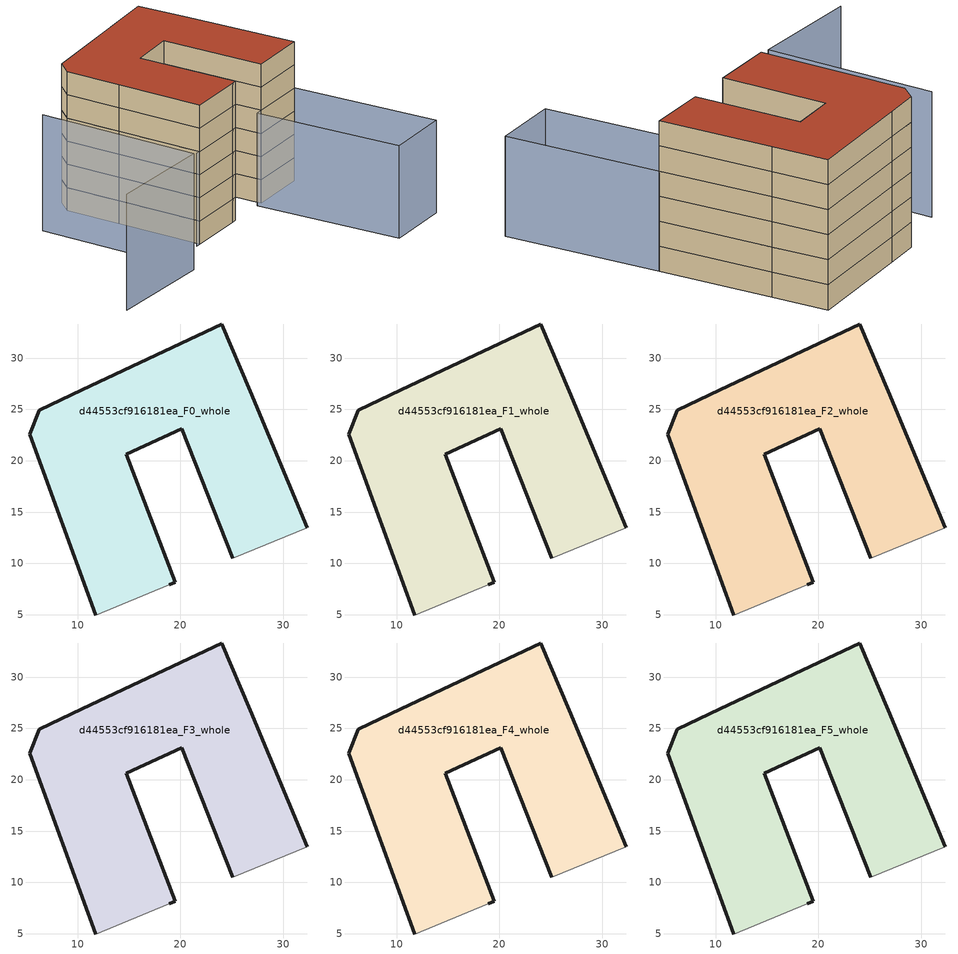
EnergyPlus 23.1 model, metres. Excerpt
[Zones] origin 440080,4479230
d44553cf916181ea_F0_whole
 floor ground (EU_floor_Construction): 24.05,33.33 26.79,26.77 32.34,13.48 25.09,10.49 20.14,23.11 14.74,20.61 19.5,8.19 18.92,7.92 11.75,4.97 7.81,15.78 5.33,22.59 6.23,24.92 10.42,26.9 z0
 wall outside (EU_wall_Construction): 32.34,13.48 26.79,26.77 24.05,33.33 10.42,26.9 6.23,24.92 5.33,22.59 7.81,15.78 11.75,4.97 / 18.92,7.92 19.5,8.19 14.74,20.61 20.14,23.11 25.09,10.49 z0:3
 wall adiabatic (EU_wall_Construction): 11.75,4.97 18.92,7.92 / 25.09,10.49 32.34,13.48 z0:3
d44553cf916181ea_F1_whole
 floor to d44553cf916181ea_F0_whole (EU_floor_Construction): 24.05,33.33 26.79,26.77 32.34,13.48 25.09,10.49 20.14,23.11 14.74,20.61 19.5,8.19 18.92,7.92 11.75,4.97 7.81,15.78 5.33,22.59 6.23,24.92 10.42,26.9 z3
 wall outside (EU_wall_Construction): 32.34,13.48 26.79,26.77 24.05,33.33 10.42,26.9 6.23,24.92 5.33,22.59 7.81,15.78 11.75,4.97 / 18.92,7.92 19.5,8.19 14.74,20.61 20.14,23.11 25.09,10.49 z3:6
 wall adiabatic (EU_wall_Construction): 11.75,4.97 18.92,7.92 / 25.09,10.49 32.34,13.48 z3:6
d44553cf916181ea_F2_whole
 floor to d44553cf916181ea_F1_whole (EU_floor_Construction): 24.05,33.33 26.79,26.77 32.34,13.48 25.09,10.49 20.14,23.11 14.74,20.61 19.5,8.19 18.92,7.92 11.75,4.97 7.81,15.78 5.33,22.59 6.23,24.92 10.42,26.9 z6
 wall outside (EU_wall_Construction): 32.34,13.48 26.79,26.77 24.05,33.33 10.42,26.9 6.23,24.92 5.33,22.59 7.81,15.78 11.75,4.97 / 18.92,7.92 19.5,8.19 14.74,20.61 20.14,23.11 25.09,10.49 z6:9
 wall adiabatic (EU_wall_Construction): 11.75,4.97 18.92,7.92 / 25.09,10.49 32.34,13.48 z6:9
d44553cf916181ea_F3_whole
 floor to d44553cf916181ea_F2_whole (EU_floor_Construction): 24.05,33.33 26.79,26.77 32.34,13.48 25.09,10.49 20.14,23.11 14.74,20.61 19.5,8.19 18.92,7.92 11.75,4.97 7.81,15.78 5.33,22.59 6.23,24.92 10.42,26.9 z9
 wall outside (EU_wall_Construction): 32.34,13.48 26.79,26.77 24.05,33.33 10.42,26.9 6.23,24.92 5.33,22.59 7.81,15.78 11.75,4.97 / 18.92,7.92 19.5,8.19 14.74,20.61 20.14,23.11 25.09,10.49 z9:12
 wall adiabatic (EU_wall_Construction): 11.75,4.97 18.92,7.92 / 25.09,10.49 32.34,13.48 z9:12
d44553cf916181ea_F4_whole
 floor to d44553cf916181ea_F3_whole (EU_floor_Construction): 24.05,33.33 26.79,26.77 32.34,13.48 25.09,10.49 20.14,23.11 14.74,20.61 19.5,8.19 18.92,7.92 11.75,4.97 7.81,15.78 5.33,22.59 6.23,24.92 10.42,26.9 z12
 wall outside (EU_wall_Construction): 32.34,13.48 26.79,26.77 24.05,33.33 10.42,26.9 6.23,24.92 5.33,22.59 7.81,15.78 11.75,4.97 / 18.92,7.92 19.5,8.19 14.74,20.61 20.14,23.11 25.09,10.49 z12:15
 wall adiabatic (EU_wall_Construction): 11.75,4.97 18.92,7.92 / 25.09,10.49 32.34,13.48 z12:15
d44553cf916181ea_F5_whole
 floor to d44553cf916181ea_F4_whole (EU_floor_Construction): 24.05,33.33 26.79,26.77 32.34,13.48 25.09,10.49 20.14,23.11 14.74,20.61 19.5,8.19 18.92,7.92 11.75,4.97 7.81,15.78 5.33,22.59 6.23,24.92 10.42,26.9 z15
 wall outside (EU_wall_Construction): 32.34,13.48 26.79,26.77 24.05,33.33 10.42,26.9 6.23,24.92 5.33,22.59 7.81,15.78 11.75,4.97 / 18.92,7.92 19.5,8.19 14.74,20.61 20.14,23.11 25.09,10.49 z15:18
 wall adiabatic (EU_wall_Construction): 11.75,4.97 18.92,7.92 / 25.09,10.49 32.34,13.48 z15:18
 roof outside (EU_roof_Construction): 32.34,13.48 26.79,26.77 24.05,33.33 10.42,26.9 6.23,24.92 5.33,22.59 7.81,15.78 11.75,4.97 18.92,7.92 19.5,8.19 14.74,20.61 20.14,23.11 25.09,10.49 z18
shading: -2.93,-4.02 6.69,-0.46 z0:6; -0.68,19.55 6.51,-0.7 / 6.51,-0.7 -7.19,-5.57 z0:15; 11.16,4.78 18.92,7.92 / 32.32,13.53 39.89,-4.51 / 39.89,-4.51 31.77,-7.92 / 31.77,-7.92 24.2,10.12 / 24.2,10.12 32.32,13.53 z0:12
[Building]
EU S2 Campaign: North Axis=0; Terrain=City; Solar Distribution=FullExterior
[Site:Location]
Madrid: Latitude=40.5; Longitude=-3.5; Time Zone=1; Elevation=609
[SizingPeriod:WeatherFileDays]
AnnualSizingPeriod: Begin Month=1; Begin Day of Month=1; End Month=12; End Day of Month=31; Day of Week for Start Day=Monday; Use Weather File Daylight Saving Period=No; Use Weather File Rain and Snow Indicators=No
[MATERIAL]
EU_InternalMass_Material: Roughness=MediumRough; Thickness=0.1; Conductivity=1; Density=1800; Specific Heat=900; Thermal Absorptance=0.9; Solar Absorptance=0.7; Visible Absorptance=0.7
[MATERIAL:NOMASS] Roughness=MediumRough; Thermal Absorptance=0.9; Solar Absorptance=0.7; Visible Absorptance=0.7
Name | Thermal Resistance
EU_wall_NoMass | 0.459673
EU_roof_NoMass | 0.495815
EU_floor_NoMass | 0.788942
[CONSTRUCTION]
EU_wall_Construction: EU_wall_NoMass
EU_roof_Construction: EU_roof_NoMass
EU_floor_Construction: EU_floor_NoMass
EU_InternalMass_Construction: EU_InternalMass_Material
[ZONE] Type=1; Multiplier=1; Ceiling Height=autocalculate; Volume=1125.99; Floor Area=autocalculate; Part of Total Floor Area=Yes
d44553cf916181ea_F0_whole; d44553cf916181ea_F1_whole; d44553cf916181ea_F2_whole; d44553cf916181ea_F3_whole; d44553cf916181ea_F4_whole; d44553cf916181ea_F5_whole
[INTERNALMASS] Construction=EU_InternalMass_Construction; Surface Area=375.331
Name | Zone or ZoneList
d44553cf916181ea_F0_whole_EU_InternalMass | d44553cf916181ea_F0_whole
d44553cf916181ea_F1_whole_EU_InternalMass | d44553cf916181ea_F1_whole
d44553cf916181ea_F2_whole_EU_InternalMass | d44553cf916181ea_F2_whole
d44553cf916181ea_F3_whole_EU_InternalMass | d44553cf916181ea_F3_whole
d44553cf916181ea_F4_whole_EU_InternalMass | d44553cf916181ea_F4_whole
d44553cf916181ea_F5_whole_EU_InternalMass | d44553cf916181ea_F5_whole
[OTHEREQUIPMENT] Fuel Type=Electricity; Design Level Calculation Method=Watts/Area; Power per Zone Floor Area=1; Fraction Latent=0; Fraction Radiant=0; Fraction Lost=0; Carbon Dioxide Generation Rate=0; EndUse Subcategory=EU_Step8_InternalGains
Name | Zone or ZoneList or Space or SpaceList | Schedule
EU_Step8_InternalGain_d44553cf916181ea_F0_whole_f000 | d44553cf916181ea_F0_whole | EU_Step8_GainSchedule_d44553cf916181ea_F0_whole_f000
EU_Step8_InternalGain_d44553cf916181ea_F1_whole_f000 | d44553cf916181ea_F1_whole | EU_Step8_GainSchedule_d44553cf916181ea_F1_whole_f000
EU_Step8_InternalGain_d44553cf916181ea_F2_whole_f000 | d44553cf916181ea_F2_whole | EU_Step8_GainSchedule_d44553cf916181ea_F2_whole_f000
EU_Step8_InternalGain_d44553cf916181ea_F3_whole_f000 | d44553cf916181ea_F3_whole | EU_Step8_GainSchedule_d44553cf916181ea_F3_whole_f000
EU_Step8_InternalGain_d44553cf916181ea_F4_whole_f000 | d44553cf916181ea_F4_whole | EU_Step8_GainSchedule_d44553cf916181ea_F4_whole_f000
EU_Step8_InternalGain_d44553cf916181ea_F5_whole_f000 | d44553cf916181ea_F5_whole | EU_Step8_GainSchedule_d44553cf916181ea_F5_whole_f000
[ZONEVENTILATION:DESIGNFLOWRATE] Schedule=EU_AlwaysOn; Design Flow Rate Calculation Method=AirChanges/Hour; Air Changes per Hour=0.719161; Ventilation Type=Natural; Fan Pressure Rise=0; Fan Total Efficiency=1; Constant Term Coefficient=1; Temperature Term Coefficient=0; Velocity Term Coefficient=0; Velocity Squared Term Coefficient=0; Minimum Indoor Temperature=-100; Maximum Indoor Temperature=100; Delta Temperature=-100; Minimum Outdoor Temperature=-100; Maximum Outdoor Temperature=100; Maximum Wind Speed=40
Name | Zone or ZoneList or Space or SpaceList
EU_ConstantAir_d44553cf916181ea_F0_whole | d44553cf916181ea_F0_whole
EU_ConstantAir_d44553cf916181ea_F1_whole | d44553cf916181ea_F1_whole
EU_ConstantAir_d44553cf916181ea_F2_whole | d44553cf916181ea_F2_whole
EU_ConstantAir_d44553cf916181ea_F3_whole | d44553cf916181ea_F3_whole
EU_ConstantAir_d44553cf916181ea_F4_whole | d44553cf916181ea_F4_whole
EU_ConstantAir_d44553cf916181ea_F5_whole | d44553cf916181ea_F5_whole
[HVACTEMPLATE:THERMOSTAT] Constant Heating Setpoint=20; Constant Cooling Setpoint=50
EU_HeatOnly_d44553cf916181ea_F0_whole; EU_HeatOnly_d44553cf916181ea_F1_whole; EU_HeatOnly_d44553cf916181ea_F2_whole; EU_HeatOnly_d44553cf916181ea_F3_whole; EU_HeatOnly_d44553cf916181ea_F4_whole; EU_HeatOnly_d44553cf916181ea_F5_whole
[HVACTEMPLATE:ZONE:IDEALLOADSAIRSYSTEM] System Availability Schedule=EU_AlwaysOn; Maximum Heating Supply Air Temperature=50; Minimum Cooling Supply Air Temperature=13; Maximum Heating Supply Air Humidity Ratio=0.0156; Minimum Cooling Supply Air Humidity Ratio=0.0077; Heating Limit=NoLimit; Cooling Limit=NoLimit; Heating Availability Schedule=EU_AlwaysOn; Cooling Availability Schedule=EU_CoolingOff; Dehumidification Control Type=ConstantSensibleHeatRatio; Cooling Sensible Heat Ratio=0.7; Dehumidification Setpoint=60; Humidification Control Type=None; Humidification Setpoint=30; Outdoor Air Method=None; Outdoor Air Flow Rate per Person=0.00944; Outdoor Air Flow Rate per Zone Floor Area=0; Outdoor Air Flow Rate per Zone=0; Demand Controlled Ventilation Type=None; Outdoor Air Economizer Type=NoEconomizer; Heat Recovery Type=None; Sensible Heat Recovery Effectiveness=0.7; Latent Heat Recovery Effectiveness=0.65
Name | Template Thermostat
d44553cf916181ea_F0_whole | EU_HeatOnly_d44553cf916181ea_F0_whole
d44553cf916181ea_F1_whole | EU_HeatOnly_d44553cf916181ea_F1_whole
d44553cf916181ea_F2_whole | EU_HeatOnly_d44553cf916181ea_F2_whole
d44553cf916181ea_F3_whole | EU_HeatOnly_d44553cf916181ea_F3_whole
d44553cf916181ea_F4_whole | EU_HeatOnly_d44553cf916181ea_F4_whole
d44553cf916181ea_F5_whole | EU_HeatOnly_d44553cf916181ea_F5_whole
[SIZING:ZONE] Zone Cooling Design Supply Air Temperature Input Method=SupplyAirTemperature; Zone Cooling Design Supply Air Temperature=13; Zone Heating Design Supply Air Temperature Input Method=SupplyAirTemperature; Zone Heating Design Supply Air Temperature=50; Zone Cooling Design Supply Air Humidity Ratio=0.008; Zone Heating Design Supply Air Humidity Ratio=0.008; Cooling Design Air Flow Method=DesignDay; Cooling Design Air Flow Rate=0; Cooling Minimum Air Flow per Zone Floor Area=0.000762; Cooling Minimum Air Flow=0; Cooling Minimum Air Flow Fraction=0.2; Heating Design Air Flow Method=DesignDay; Heating Design Air Flow Rate=0; Heating Maximum Air Flow per Zone Floor Area=0.002032; Heating Maximum Air Flow=0.141576; Heating Maximum Air Flow Fraction=0.3; Account for Dedicated Outdoor Air System=No; Dedicated Outdoor Air System Control Strategy=NeutralSupplyAir; Dedicated Outdoor Air Low Setpoint Temperature for Design=autosize; Dedicated Outdoor Air High Setpoint Temperature for Design=autosize; Zone Load Sizing Method=Sensible Load Only No Latent Load; Zone Latent Cooling Design Supply Air Humidity Ratio Input Method=HumidityRatioDifference; Zone Cooling Design Supply Air Humidity Ratio Difference=0.005; Zone Latent Heating Design Supply Air Humidity Ratio Input Method=HumidityRatioDifference; Zone Humidification Design Supply Air Humidity Ratio Difference=0.005
d44553cf916181ea_F0_whole; d44553cf916181ea_F1_whole; d44553cf916181ea_F2_whole; d44553cf916181ea_F3_whole; d44553cf916181ea_F4_whole; d44553cf916181ea_F5_whole
[SCHEDULE:CONSTANT]
Name | Hourly Value
EU_AlwaysOn | 1
EU_CoolingOff | 0
[SCHEDULE:FILE] Column Number=1; Rows to Skip at Top=0; Number of Hours of Data=8760; Column Separator=Comma; Interpolate to Timestep=No; Minutes per Item=60; Adjust Schedule for Daylight Savings=Yes
Name | File
EU_Step8_GainSchedule_d44553cf916181ea_F0_whole_f000 | ../../schedules/d44553cf916181ea/d44553cf916181ea_F0_whole_f000_gain.csv
EU_Step8_GainSchedule_d44553cf916181ea_F1_whole_f000 | ../../schedules/d44553cf916181ea/d44553cf916181ea_F1_whole_f000_gain.csv
EU_Step8_GainSchedule_d44553cf916181ea_F2_whole_f000 | ../../schedules/d44553cf916181ea/d44553cf916181ea_F2_whole_f000_gain.csv
EU_Step8_GainSchedule_d44553cf916181ea_F3_whole_f000 | ../../schedules/d44553cf916181ea/d44553cf916181ea_F3_whole_f000_gain.csv
EU_Step8_GainSchedule_d44553cf916181ea_F4_whole_f000 | ../../schedules/d44553cf916181ea/d44553cf916181ea_F4_whole_f000_gain.csv
EU_Step8_GainSchedule_d44553cf916181ea_F5_whole_f000 | ../../schedules/d44553cf916181ea/d44553cf916181ea_F5_whole_f000_gain.csv
